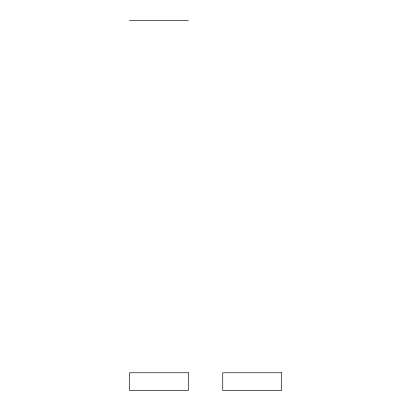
<?xml version="1.0" encoding="UTF-8"?>
<svg xmlns="http://www.w3.org/2000/svg" width="411" height="411" viewBox="0 0 411 411"><rect width="100%" height="100%" fill="white"/><g stroke="black" fill="none" stroke-linecap="round" stroke-linejoin="round"><path stroke-width="0.62" d="M129.393 20.55L188.341 20.55M188.372 372.767L129.506 372.767L129.511 390.45L188.372 390.45L188.372 372.767M281.607 372.767L222.741 372.767L222.747 390.45L281.607 390.45L281.607 372.767"/></g></svg>
